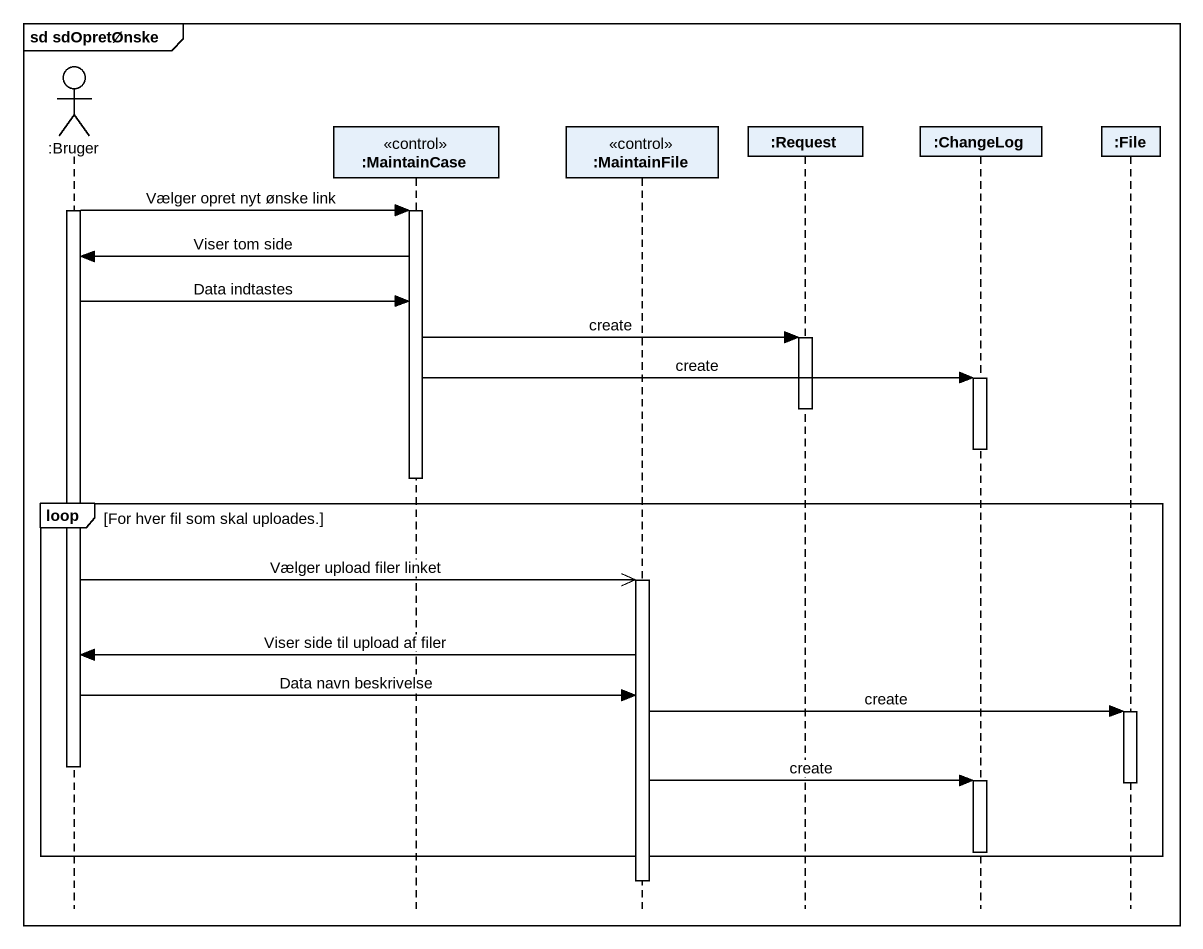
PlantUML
@startuml
mainframe sd sdOpretØnske
hide footbox
actor ":Bruger" as Bruger
participant ":MaintainCase" as MaintainCase <<control>>
participant ":MaintainFile" as MaintainFile <<control>>
participant ":Request" as Request
participant ":ChangeLog" as ChangeLog
participant ":File" as File_

activate Bruger
Bruger -> MaintainCase : Vælger opret nyt ønske link
activate MaintainCase
MaintainCase -> Bruger : Viser tom side
Bruger -> MaintainCase : Data indtastes
MaintainCase -> Request : create
activate Request
MaintainCase -> ChangeLog : create
activate ChangeLog
deactivate Request
deactivate ChangeLog
deactivate MaintainCase
loop For hver fil som skal uploades.
  Bruger ->> MaintainFile : Vælger upload filer linket
  activate MaintainFile
  MaintainFile -> Bruger : Viser side til upload af filer
  Bruger -> MaintainFile : Data navn beskrivelse
  MaintainFile -> File_ : create
  activate File_
  deactivate Bruger
  MaintainFile -> ChangeLog : create
  activate ChangeLog
  deactivate File_
  deactivate ChangeLog
end
deactivate MaintainFile
@enduml
